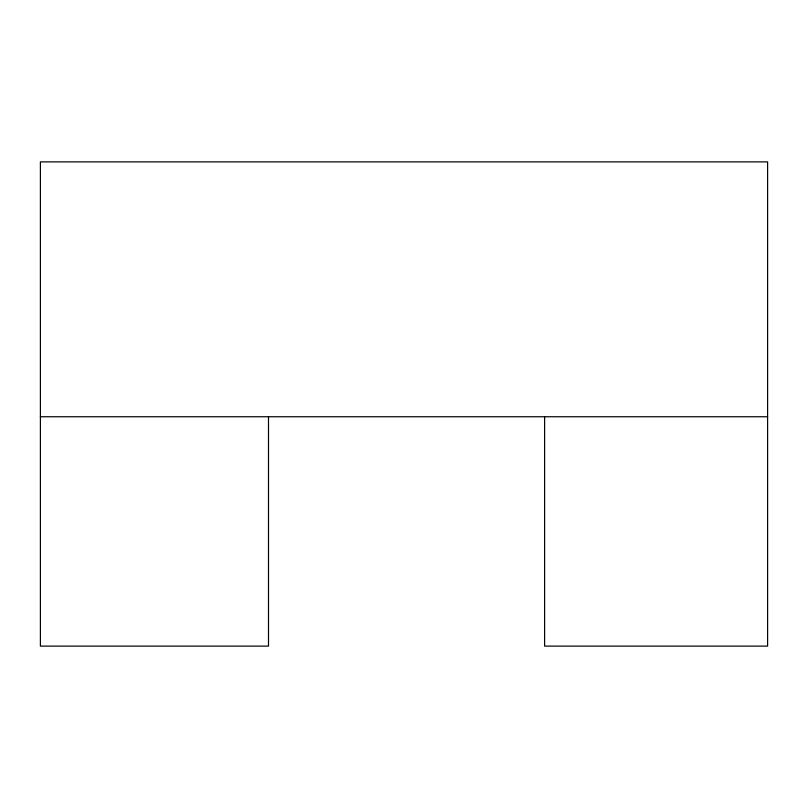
<?xml version="1.0" encoding="UTF-8"?>
<svg xmlns="http://www.w3.org/2000/svg" width="808" height="808" viewBox="0 0 808 808"><rect width="100%" height="100%" fill="white"/><g stroke="black" fill="none" stroke-linecap="round" stroke-linejoin="round"><path stroke-width="1.21" d="M40.4 416.746L767.6 416.746M544.602 416.746L544.602 646.117L767.6 646.117L767.6 161.883L40.4 161.883L40.4 646.117L268.498 646.117L268.498 416.746"/></g></svg>
